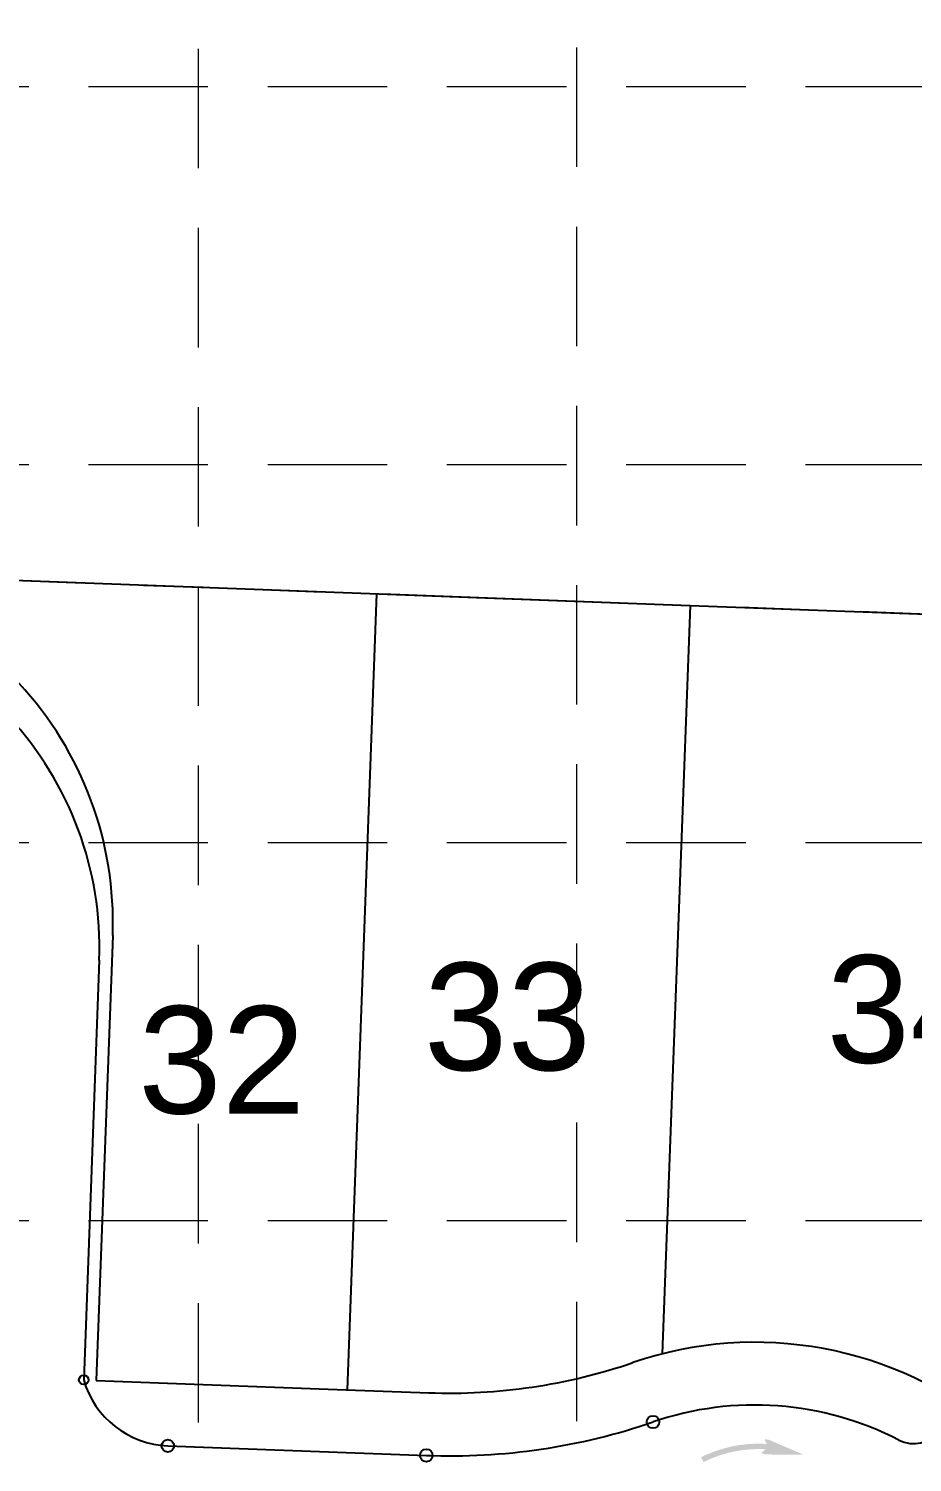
# Model space of a CAD drawing. Header units: inches. Extents: x 3312 to 5850, y 7905 to 11961.
# Drawn here: x 5438.8 to 5586.7, y 11157.7 to 11397.7 of the extents above; entities that cross this region are included whole.
import ezdxf
from ezdxf.enums import TextEntityAlignment as Align

# ---------------------------------------------------------------- set-up
doc = ezdxf.new("R2010")
doc.units = ezdxf.units.IN
doc.header["$LTSCALE"] = 80
doc.header["$MEASUREMENT"] = 0
doc.linetypes.add('HIDDEN', pattern=[0.375, 0.25, -0.125])
doc.linetypes.add('PHANTOM2', pattern=[1.25, 0.625, -0.125, 0.125, -0.125, 0.125, -0.125])
for name, color, linetype in [('1 LOT NUMBER', 7, 'Continuous'), ('BNDY', 7, 'PHANTOM2'), ('grid', 254, 'HIDDEN'), ('LOTLINE', 7, 'Continuous'), ('PAVING', 7, 'Continuous'), ('ROW', 7, 'Continuous')]:
    doc.layers.add(name, color=color, linetype=linetype)
doc.styles.get("Standard").update_dxf_attribs({"font": 'ARIAL.TTF', "height": 25})

msp = doc.modelspace()

# ---------------------------------------------------------------- hatches: boundary and pattern name
at = {"layer": 'PAVING', "linetype": 'Continuous', "lineweight": 30}
h = msp.add_hatch(color=256, dxfattribs=at)
edge = h.paths.add_edge_path()
edge.add_line((5562.321143673395, 11158.97602082096), (5568.462803673395, 11158.93024082097))
edge.add_line((5568.462803673395, 11158.93024082097), (5562.827978673395, 11161.35143582096))
edge.add_line((5562.827978673395, 11161.35143582096), (5562.828204050193, 11161.35247324682))
edge.add_ellipse((5562.471807853307, 11161.28730339116), major_axis=(-0.5750665200154604, 0.1226478599785091), ratio=0.2857142857142859, start_angle=235.2730666666667, end_angle=377.1826722222223)
edge.add_line((5561.912055696953, 11161.35593844278), (5561.911223673394, 11161.35311582096))
edge.add_line((5561.911223673394, 11161.35311582096), (5562.349808673394, 11160.72269582096))
edge.add_line((5562.349808673394, 11160.72269582096), (5562.345551907007, 11160.73342727645))
edge.add_arc((5560.924341904394, 11139.32905822762), 21.45150000000001, 86.20124357899043, 116.6095130234349)
edge.add_line((5551.316053774869, 11158.5084130096), (5551.720514140176, 11157.70105884169))
edge.add_arc((5560.924341904394, 11139.32905822762), 20.54850000000001, 86.53370746787931, 116.6095130234348, ccw=False)
edge.add_line((5562.166731338762, 11159.83996558793), (5562.165743673394, 11159.83901582097))
edge.add_line((5562.165743673395, 11159.83901582097), (5561.470958673393, 11159.33837582097))
edge.add_line((5561.470958673393, 11159.33837582097), (5561.468679354596, 11159.33691798698))
edge.add_ellipse((5562.016664957061, 11159.17704548414), major_axis=(-0.5750665200154604, 0.1226478599785091), ratio=0.2857142857142856, start_angle=345.5032805555555, end_angle=485.8315277777779)
edge.add_line((5562.324900880189, 11158.9720382745), (5562.322728619988, 11158.9754895691))

# ---------------------------------------------------------------- linework, layer by layer
at = {"layer": 'BNDY'}
msp.add_line((4098.915777438616, 11354.8828694954), (5738.63454526707, 11294.11938808437), dxfattribs=at)
at = {"layer": 'grid', "color": 252, "linetype": 'HIDDEN', "lineweight": 0}
for p, q in [((5467.388809023965, 8224.310882535256), (5467.192127032225, 11895.62124953897)), ((5530.783560792595, 8224.523645064215), (5530.468605875534, 11895.62124953897)), ((3378.788855585378, 11387.99069403777), (5783.295051632005, 11387.99069403777)), ((3378.788855585378, 11324.71421519463), (5783.295051632005, 11324.71421519463)), ((3378.788855585378, 11261.43773635115), (5783.295051632005, 11261.43773635115)), ((3378.788855585378, 11198.16125750784), (5783.295051632005, 11198.16125750784))]:
    msp.add_line(p, q, dxfattribs=at)
at = {"layer": 'LOTLINE'}
for p, q in [((5396.270898395675, 11306.80644607199), (5549.465748430925, 11301.12946498995)), ((5497.001798673394, 11303.07361082097), (5492.063543673394, 11169.81506582097)), ((5549.465783673394, 11301.12943082097), (5544.822263673394, 11175.82327082097)), ((5549.465783673394, 11301.12943082097), (5685.702114903901, 11296.08092633048))]:
    msp.add_line(p, q, dxfattribs=at)
at = {"layer": 'PAVING'}
for p, q in [((5450.599043673395, 11241.74993582097), (5447.993783673394, 11171.44823582097)), ((5462.068300301252, 11160.41942982332), (5500.891523673394, 11158.98074582097)), ((5500.891562459978, 11158.98075470369), (5505.336914438188, 11158.81602214975))]:
    msp.add_line(p, q, dxfattribs=at)
for centre, radius in [((5447.993811787022, 11171.44820756595), 0.7875000000000001), ((5543.266434655002, 11164.41526282541), 1.05), ((5462.068300744292, 11160.41943832974), 1.05), ((5505.336924225229, 11158.81602256469), 1.05)]:
    msp.add_circle(centre, radius, dxfattribs=at)
for centre, radius, start, end in [((5393.937893104371, 11243.84965861946), 56.7, 357.8777472222214, 87.90574722222308), ((5462.632111083491, 11175.63399527043), 15.225, 195.9577583333308, 267.8777444444439), ((5560.287023168152, 11114.75089363915), 52.5, 62.64277909549779, 108.917216397256), ((5509.225257628551, 11263.74400119782), 105, 267.8777466160057, 288.9172163973424), ((5586.825272304711, 11166.04206083942), 5.25, 242.6427777777776, 325.3307055555563)]:
    msp.add_arc(centre, radius, start, end, dxfattribs=at)
at = {"layer": 'ROW'}
for p, q in [((5452.853078673394, 11245.86929582097), (5450.092418673395, 11171.37043082097)), ((5450.09241800687, 11171.37041286648), (5488.915748673394, 11169.93172082097)), ((5488.915723681939, 11169.93175349027), (5505.725748757777, 11169.30882005404))]:
    msp.add_line(p, q, dxfattribs=at)
for centre, radius, start, end in [((5394.093426831975, 11248.0467777814), 58.8, 357.8777472222214, 87.87774722222288), ((5560.287023168152, 11114.75089363915), 63, 50.07573374177309, 108.917216397256), ((5509.225257628551, 11263.74400119782), 94.5, 267.8777466160057, 288.9172163973424)]:
    msp.add_arc(centre, radius, start, end, dxfattribs=at)

# ---------------------------------------------------------------- texts
at = {"layer": '1 LOT NUMBER'}
for s, p in [('34', (5572.301078673394, 11233.55027571597)), ('33', (5504.920593577292, 11232.30264812965)), ('32', (5457.117978577291, 11225.04809312964))]:
    msp.add_text(s, height=18, dxfattribs=at).set_placement(p, align=Align.MIDDLE_LEFT)

doc.saveas('drawing.dxf')
